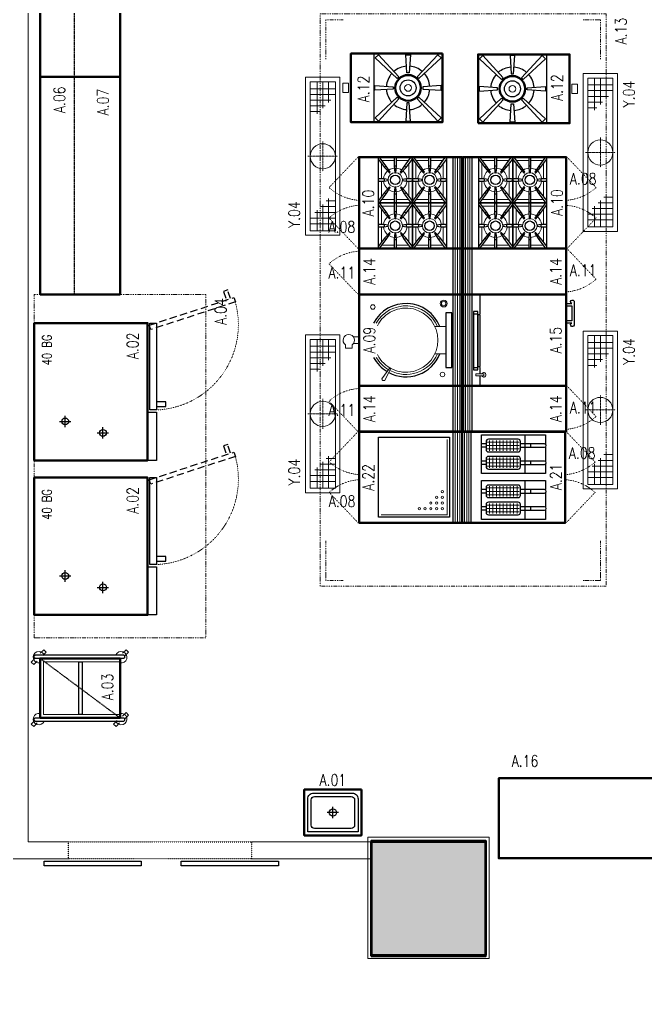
# Model space of a CAD drawing. Header units: millimetres. Extents: x 1443065 to 1517367, y 3763150 to 3779068.
# Drawn here: x 1446630 to 1447177, y 3769305 to 3770164 of the extents above; entities that cross this region are included whole.
import ezdxf
from ezdxf.enums import TextEntityAlignment as Align

# ---------------------------------------------------------------- set-up
doc = ezdxf.new("R2010")
doc.units = ezdxf.units.MM
for name, pattern in [('BORDER', [1.75, 0.5, -0.25, 0.5, -0.25, 0, -0.25]), ('DASHDOTX2', [2, 1, -0.5, 0, -0.5]), ('DASHED', [0.75, 0.5, -0.25]), ('DASHED2', [0.375, 0.25, -0.125]), ('DOT', [0.25, 0, -0.25]), ('HIDDEN', [9.525, 6.35, -3.175])]:
    doc.linetypes.add(name, pattern=pattern)
for name, color, linetype, lineweight in [('-DWG_ANA', 7, 'Continuous', 50), ('-DWG_ANA_1', 7, 'BORDER', 25), ('-DWG_DETAY1', 7, 'Continuous', 25), ('-DWG_DETAY2', 7, 'Continuous', 15), ('-DWG_DETAY4', 7, 'DOT', 18), ('Duvar160', 52, 'Continuous', 20), ('DVL-C', 7, 'DASHDOTX2', 20), ('KAPI', 32, 'Continuous', 25), ('NO', 7, 'Continuous', 30), ('PLAN', 253, 'Continuous', 15), ('SIVA', 3, 'Continuous', 9), ('TASIYICI', 170, 'Continuous', 50), ('yerizg-a', 7, 'Continuous', 15), ('yerizg-b', 7, 'Continuous', 9)]:
    doc.layers.add(name, color=color, linetype=linetype, lineweight=lineweight)
for name, color, linetype in [('BL-A', 1, 'Continuous'), ('BL-Y', 144, 'Continuous'), ('m-TAR_duvar', 8, 'Continuous'), ('yazi-blk', 7, 'Continuous'), ('YRNO', 7, 'Continuous')]:
    doc.layers.add(name, color=color, linetype=linetype)
doc.styles.add('ROMANS', font='romans.shx', dxfattribs={"width": 0.8})
doc.styles.add('TROMANS', font='romanstw.shx', dxfattribs={"width": 0.8})

# ---------------------------------------------------------------- blocks, each defined once
blk = doc.blocks.new('sürgü kapı')
at = {"layer": 'KAPI', "linetype": 'Continuous'}
for points in [[(3241.83, 6243.97), (3241.83, 6328.97), (3245.83, 6328.97), (3245.83, 6243.97), (3241.83, 6243.97)], [(3241.83, 6123.97), (3241.83, 6208.97), (3245.83, 6208.97), (3245.83, 6123.97), (3241.83, 6123.97)]]:
    blk.add_lwpolyline(points, dxfattribs=at)
at = {"layer": 'KAPI', "linetype": 'DOT'}
blk.add_lwpolyline([(3247.7, 6147.5), (3247.7, 6307.5), (3262.7, 6307.5), (3262.7, 6147.5), (3247.7, 6147.5)], dxfattribs=at)
blk = doc.blocks.new('1-OG6')
at = {"layer": '-DWG_DETAY1', "color": 0}
for points in [[(-30, 30), (-30, -30), (30, -30), (30, 30)], [(-8.11, 9.46), (-9.51, 8.04), (-29, 26), (-26.18, 28.84)], [(-1, 13), (1, 13), (2, 29), (-2, 29)], [(8.11, 9.46), (9.51, 8.04), (29, 26), (26.18, 28.84)], [(-13, 1), (-13, -1), (-29, -2), (-29, 2)], [(13, 1), (13, -1), (29, -2), (29, 2)], [(-8.11, -9.46), (-9.51, -8.04), (-29, -26), (-26.18, -28.84)], [(8.11, -9.46), (9.51, -8.04), (29, -26), (26.18, -28.84)], [(-1, -13), (1, -13), (2, -29), (-2, -29)]]:
    blk.add_lwpolyline(points, close=True, dxfattribs=at)
for points in [[(-1.44, 18.95, 0.162747), (-12.55, 14.27, 0.162747)], [(12.55, 14.27, 0.162747), (1.44, 18.95, 0.162747)], [(-14.36, 12.44, 0.160919), (-18.95, 1.44, 0.160919)], [(18.95, 1.44, 0.160919), (14.36, 12.44, 0.160919)], [(-18.95, -1.44, 0.160919), (-14.36, -12.44, 0.160919)], [(14.36, -12.44, 0.160919), (18.95, -1.44, 0.160919)], [(-12.55, -14.27, 0.162747), (-1.44, -18.95, 0.162747)], [(1.44, -18.95, 0.162747), (12.55, -14.27, 0.162747)]]:
    blk.add_lwpolyline(points, format="xyb", dxfattribs=at)
blk.add_circle((0, 0), 7, dxfattribs=at)
at = {"layer": '-DWG_DETAY2', "color": 0}
blk.add_circle((0, 0), 3, dxfattribs=at)
blk = doc.blocks.new('1YD200')
at = {"layer": '-DWG_ANA', "color": 0}
blk.add_lwpolyline([(0, 0), (60, 0), (60, -80), (0, -80)], close=True, dxfattribs=at)
blk.add_circle((30, -30), 11.18, dxfattribs=at)
at = {"layer": '-DWG_DETAY2', "color": 0}
blk.add_lwpolyline([(26, -82), (34, -82), (34, -87), (26, -87)], close=True, dxfattribs=at)
at = {"layer": 'PLAN', "color": 0, "linetype": 'Continuous'}
blk.add_blockref('1-OG6', (30, -30), dxfattribs=at)
at = {"layer": 'NO', "linetype": 'Continuous', "style": 'ROMANS', "width": 0.8}
blk.add_attdef('NO', text='', height=10, dxfattribs=at).set_placement((31, -69), align=Align.MIDDLE)
blk = doc.blocks.new('9-t4')
at = {"layer": '-DWG_ANA', "color": 0}
blk.add_lwpolyline([(0, 0), (40, 0), (40, -90), (0, -90)], close=True, dxfattribs=at)
at = {"layer": '-DWG_DETAY1', "color": 0}
blk.add_lwpolyline([(0, -8), (40, -8)], dxfattribs=at)
at = {"layer": '-DWG_DETAY2', "color": 0}
for points in [[(0, -2), (40, -2)], [(0, -4), (40, -4)], [(0, -6), (40, -6)]]:
    blk.add_lwpolyline(points, dxfattribs=at)
blk = doc.blocks.new('9tn100')
at = {"layer": 'PLAN', "color": 0, "linetype": 'Continuous'}
blk.add_blockref('9-t4', (0, 0), dxfattribs=at)
at = {"layer": 'NO', "linetype": 'Continuous', "style": 'ROMANS', "width": 0.8}
blk.add_attdef('NO', text='', height=10, dxfattribs=at).set_placement((20, -81), align=Align.MIDDLE)
blk = doc.blocks.new('9-T8')
at = {"layer": '-DWG_ANA', "color": 0}
blk.add_lwpolyline([(0, 0), (80, 0), (80, -90), (0, -90)], close=True, dxfattribs=at)
at = {"layer": '-DWG_DETAY1', "color": 0}
blk.add_lwpolyline([(0, -8), (80, -8)], dxfattribs=at)
at = {"layer": '-DWG_DETAY2', "color": 0}
for points in [[(0, -2), (80, -2)], [(0, -4), (80, -4)], [(0, -6), (80, -6)]]:
    blk.add_lwpolyline(points, dxfattribs=at)
blk = doc.blocks.new('9DG080')
at = {"layer": '-DWG_DETAY1', "color": 0}
for points in [[(0, -15), (8.73, -15)], [(10.73, -15), (16, -15)], [(16, -9), (16, -13)], [(63, -9), (63, -13)], [(63, -15), (80, -15)]]:
    blk.add_lwpolyline(points, dxfattribs=at)
for points in [[(14, -13), (65, -13), (65, -9), (14, -9)], [(17, -13), (17, -15), (62, -15), (62, -13)]]:
    blk.add_lwpolyline(points, close=True, dxfattribs=at)
at = {"layer": '-DWG_DETAY1', "color": 0, "linetype": 'Continuous'}
blk.add_lwpolyline([(72, -90), (72, -95, -1.618034), (74, -97), (54, -97, -2.414214), (55, -95), (55, -90)], format="xyb", dxfattribs=at)
blk.add_lwpolyline([(70, -90), (70, -95), (57, -95), (57, -90)], dxfattribs=at)
at = {"layer": '-DWG_DETAY2', "color": 0}
blk.add_lwpolyline([(8.73, -11), (8.73, -18), (10.73, -18), (10.73, -11), (8.73, -11)], dxfattribs=at)
blk.add_lwpolyline([(8.73, -11), (8.73, -18), (10.73, -18), (10.73, -11), (8.73, -11)], dxfattribs=at)
blk.add_arc((9.73, -18), 2, 120, 60, dxfattribs=at)
blk.add_arc((9.73, -18), 2, 120, 60, dxfattribs=at)
at = {"layer": 'PLAN', "color": 0, "linetype": 'Continuous'}
blk.add_blockref('9-T8', (0, 0), dxfattribs=at)
at = {"layer": 'NO', "linetype": 'Continuous', "style": 'ROMANS', "width": 0.8}
blk.add_attdef('NO', text='', height=10, dxfattribs=at).set_placement((40, -81), align=Align.MIDDLE)
blk = doc.blocks.new('DOF508')
at = {"layer": 'DVL-C', "color": 0}
blk.add_lwpolyline([(0, 0), (500, 0), (500, -250), (0, -250)], close=True, dxfattribs=at)
for points in [[(5, -20), (5, -5), (40, -5)], [(495, -20), (495, -5), (460, -5)], [(5, -230), (5, -245), (40, -245)], [(495, -230), (495, -245), (460, -245)]]:
    blk.add_lwpolyline(points, dxfattribs=at)
at = {"layer": 'NO', "linetype": 'Continuous', "style": 'ROMANS', "width": 0.8}
blk.add_attdef('NO', text='', height=10, dxfattribs=at).set_placement((485, -263), align=Align.MIDDLE)
blk = doc.blocks.new('T_190')
at = {"layer": '-DWG_ANA', "color": 0}
blk.add_lwpolyline([(0, 0), (190, 0), (190, -70), (0, -70)], close=True, dxfattribs=at)
blk = doc.blocks.new('TCN190')
at = {"layer": 'PLAN', "color": 0, "linetype": 'Continuous'}
blk.add_blockref('T_190', (0, 0), dxfattribs=at)
at = {"layer": 'NO', "linetype": 'Continuous', "style": 'ROMANS', "width": 0.8}
blk.add_attdef('NO', text='', height=10, dxfattribs=at).set_placement((168, -55), align=Align.MIDDLE)
blk = doc.blocks.new('RRN193')
at = {"layer": '-DWG_ANA_1', "color": 0}
blk.add_lwpolyline([(0, -30), (0, 0), (190, 0), (190, -30)], close=True, dxfattribs=at)
at = {"layer": 'NO', "linetype": 'Continuous', "style": 'ROMANS', "width": 0.8}
blk.add_attdef('NO', text='', height=10, dxfattribs=at).set_placement((170, -17), align=Align.MIDDLE)
blk = doc.blocks.new('TCN190-R')
at = {"layer": 'PLAN', "color": 0, "linetype": 'Continuous'}
blk.add_blockref('T_190', (0, 0), dxfattribs=at)
at = {"layer": 'NO', "linetype": 'Continuous', "style": 'ROMANS', "width": 0.8}
blk.add_attdef('NO', text='', height=10, dxfattribs=at).set_placement((168, -55), align=Align.MIDDLE)
blk = doc.blocks.new('DDS304')
at = {"layer": 'DVL-C', "color": 0}
blk.add_lwpolyline([(0, 0), (300, 0), (300, -150), (0, -150)], close=True, dxfattribs=at)
at = {"layer": 'NO', "linetype": 'Continuous', "style": 'ROMANS', "width": 0.8}
blk.add_attdef('NO', text='', height=10, dxfattribs=at).set_placement((285, -163), align=Align.MIDDLE)
blk = doc.blocks.new('ATG100')
at = {"layer": '-DWG_ANA', "color": 0, "linetype": 'Continuous'}
blk.add_lwpolyline([(0, 0), (52, 0), (52, -70), (0, -70)], close=True, dxfattribs=at)
at = {"layer": '-DWG_DETAY1', "color": 0, "linetype": 'DASHED'}
blk.add_line((0, -70), (52, 0), dxfattribs=at)
at = {"layer": '-DWG_DETAY1', "color": 0}
for points in [[(-3, -73), (-3, 4, -0.414214), (-2, 5), (-1, 5, -0.414214), (0, 4), (0, -73, -0.414214), (-1, -74), (-2, -74, -0.414214)], [(52, -73), (52, 4, -0.414214), (53, 5), (54, 5, -0.414214), (55, 4), (55, -73, -0.414214), (54, -74), (53, -74, -0.414214)]]:
    blk.add_lwpolyline(points, format="xyb", close=True, dxfattribs=at)
blk.add_lwpolyline([(3, -34), (49, -34), (49, -37), (3, -37)], close=True, dxfattribs=at)
at = {"layer": '-DWG_DETAY2', "color": 0, "linetype": 'HIDDEN'}
for points in [[(-4.39, 2.39), (-7.49, 5.49), (-5.36, 7.61), (-2.23, 4.47)], [(49.61, 2.39), (46.51, 5.49), (48.64, 7.61), (51.77, 4.47)], [(54.39, -2.39), (57.49, -5.49), (59.61, -3.36), (56.47, -0.23)], [(-4.39, -69.61), (-7.49, -66.51), (-5.36, -64.39), (-2.23, -67.53)], [(-0.61, -74.39), (2.49, -77.49), (4.61, -75.36), (1.47, -72.23)], [(54.39, -74.39), (57.49, -77.49), (59.61, -75.36), (56.47, -72.23)]]:
    blk.add_lwpolyline(points, dxfattribs=at)
at = {"layer": '-DWG_DETAY2', "color": 0}
blk.add_lwpolyline([(49, -70), (49, -3), (3, -3), (3, -70)], dxfattribs=at)
for centre, start, end in [((-1, 1), 348.46304, 246.42182), ((53, 1), 293.57818, 191.53696), ((-1, -71), 113.57818, 11.53696), ((53, -71), 168.46304, 66.42182)]:
    blk.add_arc(centre, 5, start, end, dxfattribs=at)
at = {"layer": 'NO', "linetype": 'Continuous', "style": 'ROMANS', "width": 0.8}
blk.add_attdef('NO', text='', height=10, dxfattribs=at).set_placement((27, -59), align=Align.MIDDLE)
blk = doc.blocks.new('9gd100')
at = {"layer": '-DWG_ANA', "color": 0}
blk.add_lwpolyline([(40, -90), (0, -90), (0, 0), (40, 0)], close=True, dxfattribs=at)
at = {"layer": '-DWG_DETAY4', "color": 0}
blk.add_lwpolyline([(40.56, -90.28), (13.32, -116.28, -0.167461), (2.22, -90.55, -0.167461)], format="xyb", dxfattribs=at)
at = {"layer": 'NO', "color": 0, "invisible_edges": 14}
blk.add_3dface([(14, -90, 1), (29, -90, 1), (29, -120, 1), (14, -120, 1)], dxfattribs=at)
at = {"layer": 'NO', "linetype": 'Continuous', "style": 'ROMANS', "width": 0.8}
blk.add_attdef('NO', text='', height=10, rotation=90, dxfattribs=at).set_placement((21, -105, 1), align=Align.MIDDLE)
blk = doc.blocks.new('Y-SIFON')
at = {"layer": 'yerizg-a', "color": 0, "linetype": 'Continuous'}
blk.add_circle((0, 0), 11, dxfattribs=at)
at = {"layer": 'yerizg-b', "color": 0, "linetype": 'DASHED2'}
for points in [[(0, 13), (0, -13)], [(-13, 0), (13, 0)]]:
    blk.add_lwpolyline(points, dxfattribs=at)
blk = doc.blocks.new('1BS-SYK313A')
at = {"layer": 'yerizg-a', "color": 0}
blk.add_lwpolyline([(0, 0), (138, 0), (138, -30), (0, -30)], close=True, dxfattribs=at)
at = {"layer": 'yerizg-b', "color": 0}
for p, q in [((10, -26), (10, -4)), ((15, -4), (15, -26)), ((20, -26), (20, -8)), ((108, -4), (108, -12)), ((113, -4), (113, -17)), ((118, -4), (118, -22)), ((123, -26), (123, -4)), ((128, -4), (128, -26)), ((4, -10), (22, -10)), ((4, -15), (27, -15)), ((25, -26), (25, -13)), ((134, -10), (106, -10)), ((134, -15), (111, -15)), ((4, -20), (32, -20)), ((30, -26), (30, -18)), ((134, -20), (116, -20))]:
    blk.add_line(p, q, dxfattribs=at)
blk.add_lwpolyline([(4, -4), (134, -4), (134, -26), (4, -26)], close=True, dxfattribs=at)
at = {"layer": 'PLAN', "color": 0, "linetype": 'Continuous'}
blk.add_blockref('Y-SIFON', (69, -15), dxfattribs=at)
at = {"layer": 'YRNO', "linetype": 'Continuous', "style": 'ROMANS', "width": 0.8}
blk.add_attdef('YRNO', text='', height=10, dxfattribs=at).set_placement((120, -40), align=Align.MIDDLE)
blk = doc.blocks.new('ktn190')
at = {"layer": '-DWG_ANA', "color": 0}
blk.add_lwpolyline([(0, 0), (190, 0), (190, -70), (0, -70)], close=True, dxfattribs=at)
at = {"layer": 'NO', "linetype": 'Continuous', "style": 'ROMANS', "width": 0.8}
blk.add_attdef('NO', text='', height=10, dxfattribs=at).set_placement((167, -85), align=Align.MIDDLE)
blk = doc.blocks.new('fbg040')
at = {"layer": '-DWG_ANA', "color": 0}
blk.add_lwpolyline([(120, 0), (120, -99), (0, -99), (0, 0)], close=True, dxfattribs=at)
at = {"layer": '-DWG_DETAY1', "color": 0}
for points in [[(34, -22), (34, -32)], [(29, -27), (39, -27)], [(19, -60), (29, -60)], [(24, -55), (24, -65)], [(42, -99), (42, -107), (0, -107), (0, -99)], [(47, -107), (47, -115), (51, -115), (51, -107)]]:
    blk.add_lwpolyline(points, dxfattribs=at)
blk.add_lwpolyline([(120, -107), (44, -107), (44, -101), (120, -101)], close=True, dxfattribs=at)
at = {"layer": '-DWG_DETAY1', "color": 0, "linetype": 'HIDDEN'}
blk.add_lwpolyline([(118, -100.52), (142.23, -174.55), (138.44, -175.82), (114.21, -101.79)], close=True, dxfattribs=at)
blk.add_lwpolyline([(141.28, -171.71), (148.86, -169.15), (147.58, -165.36), (140, -167.91)], dxfattribs=at)
at = {"layer": '-DWG_DETAY1', "color": 0}
for centre in [(34, -27), (24, -60)]:
    blk.add_circle(centre, 3, dxfattribs=at)
at = {"layer": '-DWG_DETAY4', "color": 0}
blk.add_arc((118.57, -103.83), 74.63, 182.43218, 285.36037, dxfattribs=at)
at = {"layer": 'NO', "linetype": 'Continuous', "style": 'ROMANS', "width": 0.8}
blk.add_attdef('NO', text='', height=10, dxfattribs=at).set_placement((100, -86), align=Align.MIDDLE)
at = {"layer": 'yazi-blk', "color": 0, "style": 'TROMANS', "width": 0.8}
blk.add_text('40 BG', height=8, dxfattribs=at).set_placement((83, -15))
blk = doc.blocks.new('9-OG')
at = {"layer": '-DWG_DETAY1', "color": 0}
blk.add_lwpolyline([(19.96, 15), (-20, 15), (-20, -15), (19.96, -15)], close=True, dxfattribs=at)
for points in [[(-19.16, 13.11), (-12.14, 7.84), (-6.68, 4.41, 0.245242), (-6.13, 5.15), (-10.94, 9.44), (-17.97, 14.7, 1)], [(-1, 13.95), (-1, 9.82), (-0.46, 6.44, 0.245242), (0.46, 6.44), (1, 9.82), (1, 13.95, 1)], [(17.94, 14.73), (10.92, 9.46), (6.1, 5.18, 0.245242), (6.65, 4.44), (12.11, 7.86), (19.13, 13.13, 1)], [(-18.95, -1), (-12.07, -1), (-6.44, -0.46, 0.245242), (-6.44, 0.46), (-12.07, 1), (-18.95, 1, 1)], [(18.95, 1), (12.07, 1), (6.44, 0.46, 0.245242), (6.44, -0.46), (12.07, -1), (18.95, -1, 1)], [(-17.94, -14.73), (-10.92, -9.46), (-6.1, -5.18, 0.245242), (-6.65, -4.44), (-12.11, -7.86), (-19.13, -13.13, 1)], [(1, -13.95), (1, -9.82), (0.46, -6.44, 0.245242), (-0.46, -6.44), (-1, -9.82), (-1, -13.95, 1)], [(19.16, -13.11), (12.14, -7.84), (6.68, -4.41, 0.245242), (6.13, -5.15), (10.94, -9.44), (17.97, -14.7, 1)]]:
    blk.add_lwpolyline(points, format="xyb", close=True, dxfattribs=at)
for points in [[(-10.94, 9.44), (-12.14, 7.84)], [(1, 9.82), (-1, 9.82)], [(1, 13.95), (1, 13.95)], [(12.11, 7.86), (10.92, 9.46)], [(-18.95, 1), (-18.95, 1)], [(-12.07, 1), (-12.07, -1)], [(12.07, -1), (12.07, 1)], [(-12.11, -7.86), (-10.92, -9.46)], [(10.94, -9.44), (12.14, -7.84)], [(18.95, -1), (18.95, -1)], [(-1, -9.82), (1, -9.82)], [(-1, -13.95), (-1, -13.95)]]:
    blk.add_lwpolyline(points, dxfattribs=at)
blk.add_circle((0, 0), 4.12, dxfattribs=at)
at = {"layer": '-DWG_DETAY2', "color": 0}
for points in [[(-17, 1), (-17, 11.49)], [(-14.36, 12), (-1, 12)], [(1, 12), (14.31, 12)], [(16.96, 11.5), (16.96, 1)], [(-17, -11.53), (-17, -1)], [(16.96, -1), (16.96, -11.46)], [(-1, -12), (-14.31, -12)], [(14.36, -12), (1, -12)]]:
    blk.add_lwpolyline(points, dxfattribs=at)
blk.add_circle((0, 0), 6.32, dxfattribs=at)
for start, end in [(95.53905, 139.57302), (40.6107, 84.46095), (146.84346, 175.39918), (4.60082, 33.33351), (184.60082, 213.33351), (220.6107, 264.46095), (275.53905, 319.57302), (326.84346, 355.39918)]:
    blk.add_arc((0, 0), 10.32, start, end, dxfattribs=at)
blk = doc.blocks.new('9kg200')
at = {"layer": '-DWG_DETAY1', "color": 0}
for p in [(20, -28.34), (60, -28.34), (20, -58.34), (60, -58.34)]:
    blk.add_blockref('9-OG', p, dxfattribs=at)
at = {"layer": 'PLAN', "color": 0, "linetype": 'Continuous'}
blk.add_blockref('9-T8', (0, 0), dxfattribs=at)
at = {"layer": 'NO', "linetype": 'Continuous', "style": 'ROMANS', "width": 0.8}
blk.add_attdef('NO', text='', height=10, dxfattribs=at).set_placement((40.2, -82), align=Align.MIDDLE)
blk = doc.blocks.new('9sg100')
at = {"layer": '-DWG_DETAY1', "color": 0}
blk.add_lwpolyline([(16, -14), (64, -14), (64, -9), (16, -9)], close=True, dxfattribs=at)
for start, end in [(112.02431, 242.04681), (332.0195, 67.97569), (297.95319, 328.99234)]:
    blk.add_arc((40, -49), 32, start, end, dxfattribs=at)
at = {"layer": '-DWG_DETAY2', "color": 0}
for points in [[(28, -14), (28, -23.7)], [(52, -23.7), (52, -14)], [(37, -90), (37, -95)], [(43, -95), (43, -90)], [(44, -96), (47, -96), (47, -102), (44, -102)]]:
    blk.add_lwpolyline(points, dxfattribs=at)
blk.add_lwpolyline([(75.35, -67.54), (64.56, -62.18), (64.05, -63.03), (73.79, -70.1, 0.405494)], format="xyb", close=True, dxfattribs=at)
for centre, radius in [((8, -16), 3), ((8, -16), 2), ((70, -17), 2), ((11, -78), 2)]:
    blk.add_circle(centre, radius, dxfattribs=at)
for centre, radius, start, end in [((40, -49), 30, 113.57818, 240), ((40, -49), 28, 90, 243.2345), ((40, -49), 28, 296.7655, 90), ((40, -49), 30, 331.91572, 66.42182), ((40, -49), 30, 300, 329.32283), ((40, -99), 5, 36.8699, 323.1301)]:
    blk.add_arc(centre, radius, start, end, dxfattribs=at)
at = {"layer": 'PLAN', "color": 0, "linetype": 'Continuous'}
blk.add_blockref('9-T8', (0, 0), dxfattribs=at)
at = {"layer": 'NO', "linetype": 'Continuous', "style": 'ROMANS', "width": 0.8}
blk.add_attdef('NO', text='', height=10, dxfattribs=at).set_placement((40, -81), align=Align.MIDDLE)
blk = doc.blocks.new('EEN102D')
at = {"layer": '-DWG_ANA', "color": 0}
blk.add_lwpolyline([(0, -40), (0, 0), (50, 0), (50, -40)], close=True, dxfattribs=at)
at = {"layer": '-DWG_DETAY1', "color": 0}
for points in [[(3, -32), (3, -3), (47, -3), (47, -32, -0.414214), (42, -37), (8, -37, -0.414214)], [(9, -6), (41, -6, -0.414214), (44, -9), (44, -31, -0.414214), (41, -34), (9, -34, -0.414214), (6, -31), (6, -9, -0.414214)]]:
    blk.add_lwpolyline(points, format="xyb", close=True, dxfattribs=at)
for points in [[(25, -15), (25, -25)], [(20, -20), (30, -20)]]:
    blk.add_lwpolyline(points, dxfattribs=at)
blk.add_circle((25, -20), 3.16, dxfattribs=at)
at = {"layer": 'NO', "linetype": 'Continuous', "style": 'ROMANS', "width": 0.8}
blk.add_attdef('NO', text='', height=10, dxfattribs=at).set_placement((25.04, -48.4), align=Align.MIDDLE)
blk = doc.blocks.new('9GD200')
at = {"layer": '-DWG_ANA', "color": 0}
blk.add_lwpolyline([(0, -90), (0, 0), (40, 0), (80, 0), (80, -90), (40, -90)], close=True, dxfattribs=at)
at = {"layer": '-DWG_DETAY4', "color": 0}
for points in [[(-0.56, -90.28), (26.68, -116.28, 0.167461), (37.78, -90.55, 0.167461)], [(80.56, -90.28), (53.32, -116.28, -0.167461), (42.22, -90.55, -0.167461)]]:
    blk.add_lwpolyline(points, format="xyb", dxfattribs=at)
at = {"layer": 'NO', "color": 0, "invisible_edges": 14}
blk.add_3dface([(54, -90, 1), (69, -90, 1), (69, -120, 1), (54, -120, 1)], dxfattribs=at)
at = {"layer": 'NO', "linetype": 'Continuous', "style": 'ROMANS', "width": 0.8}
blk.add_attdef('NO', text='', height=10, rotation=90, dxfattribs=at).set_placement((61, -105, 1), align=Align.MIDDLE)
blk = doc.blocks.new('9-F')
at = {"layer": '-DWG_DETAY1', "color": 0}
for points in [[(-9, -56), (-17, -56), (-17, 0), (17, 0), (17, -56), (9, -56)], [(-9, -4), (-9, 0)], [(-6, -4), (-6, 0)], [(6, -4), (6, 0)], [(9, -4), (9, 0)], [(-17, -38), (17, -38)], [(-9, -43), (-6, -43)], [(6, -43), (9, -43)], [(6, -56), (-6, -56)]]:
    blk.add_lwpolyline(points, dxfattribs=at)
for points in [[(-13, -6), (-13, -32, 0.414214), (-11, -34), (-4, -34, 0.414214), (-2, -32), (-2, -6, 0.414214), (-4, -4), (-11, -4, 0.414214)], [(2, -6), (2, -32, 0.414214), (4, -34), (11, -34, 0.414214), (13, -32), (13, -6, 0.414214), (11, -4), (4, -4, 0.414214)]]:
    blk.add_lwpolyline(points, format="xyb", close=True, dxfattribs=at)
for points in [[(-9, -34), (-9, -55, 1), (-6, -55), (-6, -34)], [(6, -34), (6, -55, 1), (9, -55), (9, -34)]]:
    blk.add_lwpolyline(points, format="xyb", dxfattribs=at)
at = {"layer": '-DWG_DETAY2', "color": 0}
for points in [[(-12, -7), (-3, -7)], [(-10.5, -5), (-10.5, -33)], [(-7.5, -5), (-7.5, -33)], [(-4.5, -5), (-4.5, -33)], [(3, -7), (12, -7)], [(4.5, -5), (4.5, -33)], [(7.5, -5), (7.5, -33)], [(10.5, -5), (10.5, -33)], [(-12, -10), (-3, -10)], [(-12, -13), (-3, -13)], [(-12, -16), (-3, -16)], [(3, -10), (12, -10)], [(3, -13), (12, -13)], [(3, -16), (12, -16)], [(-12, -19), (-3, -19)], [(-12, -22), (-3, -22)], [(-12, -25), (-3, -25)], [(3, -19), (12, -19)], [(3, -22), (12, -22)], [(3, -25), (12, -25)], [(-12, -28), (-3, -28)], [(-12, -31), (-3, -31)], [(3, -28), (12, -28)], [(3, -31), (12, -31)]]:
    blk.add_lwpolyline(points, dxfattribs=at)
blk = doc.blocks.new('9FE200')
at = {"layer": '-DWG_DETAY1', "color": 0}
for p in [(20.1, -17), (60.1, -17)]:
    blk.add_blockref('9-F', p, dxfattribs=at)
at = {"layer": 'PLAN', "color": 0, "linetype": 'Continuous'}
blk.add_blockref('9-T8', (0, 0), dxfattribs=at)
at = {"layer": 'NO', "linetype": 'Continuous', "style": 'ROMANS', "width": 0.8}
blk.add_attdef('NO', text='', height=10, dxfattribs=at).set_placement((40.2, -82), align=Align.MIDDLE)
blk = doc.blocks.new('9BE200')
at = {"layer": '-DWG_DETAY1', "color": 0}
blk.add_lwpolyline([(5, -11), (75, -11), (75, -73), (5, -73)], close=True, dxfattribs=at)
at = {"layer": '-DWG_DETAY1', "color": 0, "const_width": 1}
blk.add_lwpolyline([(7, -13), (73, -13), (73, -71)], dxfattribs=at)
at = {"layer": '-DWG_DETAY2', "color": 0}
for centre in [(52.61, -17.37), (57.61, -17.37), (62.61, -17.37), (67.61, -17.37), (57.61, -22.36), (62.61, -22.36), (67.61, -22.36), (62.61, -27.36), (67.61, -27.36), (67.61, -32.36), (67.61, -37.36)]:
    blk.add_circle(centre, 1, dxfattribs=at)
at = {"layer": 'PLAN', "color": 0, "linetype": 'Continuous'}
blk.add_blockref('9-T8', (0, 0), dxfattribs=at)
at = {"layer": 'NO', "linetype": 'Continuous', "style": 'ROMANS', "width": 0.8}
blk.add_attdef('NO', text='', height=10, dxfattribs=at).set_placement((40.2, -82), align=Align.MIDDLE)

msp = doc.modelspace()

# ---------------------------------------------------------------- hatches: boundary and pattern name
at = {"layer": 'm-TAR_duvar'}
h = msp.add_hatch(dxfattribs=at)
h.set_pattern_fill('ANSI33', color=256, scale=2)
h.set_pattern_definition([(45, (27620.463, -87954.953), (-8.98025612, 8.98025612), []), (45, (27629.443, -87954.953), (-8.98025612, 8.98025612), [6.35, -3.175])])
h.paths.add_polyline_path([(1454794.44, 3768891.25), (1454777.28, 3769060.22), (1454740.17, 3769224.96), (1454678.91, 3769382.58), (1454596.91, 3769530.2), (1454495.37, 3769665.05), (1454375.86, 3769783.46), (1454239.69, 3769884.92), (1454091.6, 3769966), (1453859.58, 3770075.21), (1453406.13, 3770314.52), (1453184.71, 3770444.62), (1451716.99, 3771328.64), (1451249.47, 3771588.02), (1451035.26, 3771685.46), (1450763.61, 3771809.03), (1450409.17, 3771939.61), (1448897.84, 3772143.01), (1447435.26, 3772002.72), (1445092.32, 3771120.18), (1445146.3, 3764847.08), (1454849.85, 3764847.08)])
h.paths.add_polyline_path([(1445185.96, 3764887.08), (1445132.56, 3771092.6), (1447444.38, 3771963.41), (1448897.07, 3772102.76), (1450399.48, 3771900.56), (1450748.39, 3771772.01), (1451018.7, 3771649.05), (1451231.46, 3771552.27), (1451696.97, 3771294), (1453164.25, 3770410.24), (1453386.65, 3770279.57), (1453841.71, 3770039.41), (1454073.47, 3769930.33), (1454218.03, 3769851.17), (1454349.7, 3769753.07), (1454465.16, 3769638.67), (1454563.29, 3769508.35), (1454642.62, 3769365.55), (1454701.81, 3769213.26), (1454737.73, 3769053.78), (1454754.47, 3768888.95), (1454809.3, 3764887.08)], flags=16)
h.paths.add_polyline_path([(1452002.28, 3765847.08), (1451882.28, 3765847.08), (1451882.28, 3765967.08), (1452002.28, 3765967.08)], flags=0)
h.paths.add_polyline_path([(1452782.41, 3765847.08), (1452782.41, 3765967.08), (1452902.41, 3765967.08), (1452902.41, 3765847.08)], flags=0)
h.paths.add_polyline_path([(1451282.28, 3765847.08), (1451162.28, 3765847.08), (1451162.28, 3765967.08), (1451282.28, 3765967.08)], flags=0)
h.paths.add_polyline_path([(1452002.41, 3766436.58), (1451902.41, 3766436.58), (1451902.41, 3766536.58), (1451902.48, 3766670.96), (1451282.41, 3766670.96), (1451282.41, 3766536.58), (1451282.41, 3766436.58), (1451182.41, 3766436.58), (1451182.41, 3766536.58), (1451227.41, 3766536.58), (1451227.41, 3766715.96), (1451912.48, 3766715.96), (1451912.48, 3766725.96), (1451957.48, 3766725.96), (1451957.48, 3766715.96), (1451957.48, 3766536.58), (1452002.41, 3766536.58)], flags=0)
h.paths.add_polyline_path([(1453715.4, 3765317.08), (1453715.4, 3765377.08), (1453775.4, 3765377.08), (1453775.4, 3765317.08)], flags=0)
h.paths.add_polyline_path([(1452782.41, 3766436.58), (1452782.41, 3766556.58), (1452902.41, 3766556.58), (1452902.41, 3766436.58)], flags=0)
h.paths.add_polyline_path([(1453675.3, 3765847.08), (1453675.3, 3765947.08), (1453775.3, 3765947.08), (1453775.3, 3765847.08)], flags=0)
h.paths.add_polyline_path([(1451957.48, 3766815.96), (1451912.48, 3766815.96), (1451912.48, 3767203.19), (1451227.41, 3767203.19), (1451227.41, 3767446.58), (1451287.41, 3767446.58), (1451287.41, 3767406.58), (1451267.41, 3767406.58), (1451267.41, 3767243.33), (1451917.48, 3767243.33), (1451917.48, 3767406.58), (1451897.48, 3767406.58), (1451897.48, 3767446.58), (1451957.48, 3767446.58), (1451957.48, 3767203.19)], flags=0)
h.paths.add_polyline_path([(1450402.41, 3765847.08), (1450282.41, 3765847.08), (1450282.41, 3765967.08), (1450402.41, 3765967.08)], flags=0)
h.paths.add_polyline_path([(1450272.24, 3765847.08), (1450172.24, 3765847.08), (1450172.24, 3765947.08), (1450272.24, 3765947.08)], flags=0)
h.paths.add_polyline_path([(1454209.8, 3765317.08), (1454209.8, 3765377.08), (1454269.8, 3765377.08), (1454269.8, 3765317.08)], flags=0)
h.paths.add_polyline_path([(1453675.3, 3766436.58), (1453675.3, 3766536.58), (1453775.3, 3766536.58), (1453775.3, 3766436.58)], flags=0)
h.paths.add_polyline_path([(1454209.8, 3765847.08), (1454209.8, 3765907.08), (1454269.8, 3765907.08), (1454269.8, 3765847.08)], flags=0)
h.paths.add_polyline_path([(1450402.41, 3766436.58), (1450282.41, 3766436.58), (1450282.41, 3766556.58), (1450402.41, 3766556.58)], flags=0)
h.paths.add_polyline_path([(1452782.41, 3767196.58), (1452782.41, 3767316.58), (1452902.41, 3767316.58), (1452902.41, 3767196.58)], flags=0)
h.paths.add_polyline_path([(1450272.41, 3766436.58), (1450172.41, 3766436.58), (1450172.41, 3766536.58), (1450272.41, 3766536.58)], flags=0)
h.paths.add_polyline_path([(1449584.07, 3765847.08), (1449484.07, 3765847.08), (1449484.07, 3765947.08), (1449584.07, 3765947.08)], flags=0)
h.paths.add_polyline_path([(1453675.3, 3767196.58), (1453675.3, 3767296.58), (1453775.3, 3767296.58), (1453775.3, 3767196.58)], flags=0)
h.paths.add_polyline_path([(1450402.41, 3767196.58), (1450282.41, 3767196.58), (1450282.41, 3767316.58), (1450402.41, 3767316.58)], flags=0)
h.paths.add_polyline_path([(1450272.41, 3767196.58), (1450172.41, 3767196.58), (1450172.41, 3767296.58), (1450272.41, 3767296.58)], flags=0)
h.paths.add_polyline_path([(1451957.48, 3767847.59), (1451897.48, 3767847.59), (1451897.48, 3767887.59), (1451917.48, 3767887.59), (1451917.48, 3768050.83), (1451267.41, 3768050.83), (1451267.41, 3767887.59), (1451287.41, 3767887.59), (1451287.41, 3767847.59), (1451227.41, 3767847.59), (1451227.41, 3768090.97), (1451912.48, 3768090.97), (1451912.48, 3768477.19), (1451957.48, 3768477.19), (1451957.48, 3768090.97)], flags=0)
h.paths.add_polyline_path([(1449584.07, 3766436.58), (1449484.07, 3766436.58), (1449484.07, 3766536.58), (1449584.07, 3766536.58)], flags=0)
h.paths.add_polyline_path([(1452782.41, 3767976.58), (1452782.41, 3768096.58), (1452902.41, 3768096.58), (1452902.41, 3767976.58)], flags=0)
h.paths.add_polyline_path([(1453675.3, 3767996.58), (1453675.3, 3768096.58), (1453775.3, 3768096.58), (1453775.3, 3767996.58)], flags=0)
h.paths.add_polyline_path([(1448737.73, 3765847.08), (1448577.73, 3765847.08), (1448577.73, 3765947.08), (1448692.73, 3765947.08), (1448692.73, 3766436.58), (1448577.73, 3766436.58), (1448577.73, 3766536.58), (1448737.73, 3766536.58), (1448737.73, 3766436.58), (1448737.73, 3765947.08)], flags=0)
h.paths.add_polyline_path([(1450402.41, 3767976.58), (1450282.41, 3767976.58), (1450282.41, 3768096.58), (1450402.41, 3768096.58)], flags=0)
h.paths.add_polyline_path([(1450272.41, 3767996.58), (1450172.41, 3767996.58), (1450172.41, 3768096.58), (1450272.41, 3768096.58)], flags=0)
h.paths.add_polyline_path([(1451957.48, 3768567.19), (1451912.48, 3768567.19), (1451912.48, 3768577.19), (1451227.41, 3768577.19), (1451227.41, 3768756.58), (1451172.41, 3768756.58), (1451172.41, 3768856.58), (1451282.41, 3768856.58), (1451282.41, 3768756.58), (1451282.41, 3768622.19), (1451902.48, 3768622.19), (1451902.48, 3768756.58), (1451902.41, 3768756.58), (1451902.41, 3768856.58), (1452002.41, 3768856.58), (1452002.41, 3768756.58), (1451957.48, 3768756.58), (1451957.48, 3768577.19)], flags=0)
h.paths.add_polyline_path([(1452002.41, 3768756.58), (1451902.41, 3768756.58), (1451902.41, 3768856.58), (1452002.41, 3768856.58)], flags=0)
h.paths.add_polyline_path([(1452782.41, 3768736.58), (1452782.41, 3768856.58), (1452902.41, 3768856.58), (1452902.41, 3768736.58)], flags=0)
h.paths.add_polyline_path([(1448737.74, 3767196.58), (1448577.74, 3767196.58), (1448577.74, 3767296.58), (1448737.74, 3767296.58)], flags=0)
h.paths.add_polyline_path([(1453675.3, 3768756.58), (1453675.3, 3768856.58), (1453775.3, 3768856.58), (1453775.3, 3768756.58)], flags=0)
h.paths.add_polyline_path([(1450402.41, 3768736.58), (1450282.41, 3768736.58), (1450282.41, 3768856.58), (1450402.41, 3768856.58)], flags=0)
h.paths.add_polyline_path([(1447937.73, 3765847.08), (1447837.73, 3765847.08), (1447837.73, 3765947.08), (1447937.73, 3765947.08)], flags=0)
h.paths.add_polyline_path([(1450272.41, 3768756.58), (1450172.41, 3768756.58), (1450172.41, 3768856.58), (1450272.41, 3768856.58)], flags=0)
h.paths.add_polyline_path([(1453744.51, 3768902.52), (1453693.08, 3768933.43), (1453723.98, 3768984.86), (1453775.41, 3768953.95)], flags=0)
h.paths.add_polyline_path([(1452002.41, 3769327.08), (1451882.41, 3769327.08), (1451882.41, 3769447.08), (1452002.41, 3769447.08)], flags=0)
h.paths.add_polyline_path([(1447937.73, 3766436.58), (1447837.73, 3766436.58), (1447837.73, 3766536.58), (1447937.73, 3766536.58)], flags=0)
h.paths.add_polyline_path([(1451282.41, 3769327.08), (1451162.41, 3769327.08), (1451162.41, 3769447.08), (1451282.41, 3769447.08)], flags=0)
h.paths.add_polyline_path([(1448737.73, 3767996.58), (1448577.73, 3767996.58), (1448577.73, 3768096.58), (1448737.73, 3768096.58)], flags=0)
h.paths.add_polyline_path([(1449584.07, 3768756.58), (1449484.07, 3768756.58), (1449484.07, 3768856.58), (1449584.07, 3768856.58)], flags=0)
h.paths.add_polyline_path([(1450402.41, 3769327.08), (1450282.41, 3769327.08), (1450282.41, 3769447.08), (1450402.41, 3769447.08)], flags=0)
h.paths.add_polyline_path([(1447937.73, 3767196.58), (1447837.73, 3767196.58), (1447837.73, 3767296.58), (1447937.73, 3767296.58)], flags=0)
h.paths.add_polyline_path([(1450272.41, 3769347.08), (1450172.41, 3769347.08), (1450172.41, 3769447.08), (1450272.41, 3769447.08)], flags=0)
h.paths.add_polyline_path([(1448737.73, 3768676.58), (1448637.73, 3768676.58), (1448637.73, 3768856.58), (1448737.73, 3768856.58)], flags=0)
h.paths.add_polyline_path([(1449584.07, 3769347.08), (1449484.07, 3769347.08), (1449484.07, 3769447.08), (1449584.07, 3769447.08)], flags=0)
h.paths.add_polyline_path([(1447037.73, 3765847.08), (1446937.73, 3765847.08), (1446937.73, 3765947.08), (1447037.73, 3765947.08)], flags=0)
h.paths.add_polyline_path([(1447937.73, 3767996.58), (1447837.73, 3767996.58), (1447837.73, 3768096.58), (1447937.73, 3768096.58)], flags=0)
h.paths.add_polyline_path([(1447037.73, 3766436.58), (1446937.73, 3766436.58), (1446937.73, 3766536.58), (1447037.73, 3766536.58)], flags=0)
h.paths.add_polyline_path([(1451282.41, 3770304.32), (1451182.41, 3770304.32), (1451182.41, 3770444.32), (1451212.41, 3770486.32), (1451322.41, 3770421.32)], flags=0)
h.paths.add_polyline_path([(1447037.73, 3767196.58), (1446937.73, 3767196.58), (1446937.73, 3767296.58), (1447037.73, 3767296.58)], flags=0)
h.paths.add_polyline_path([(1448737.73, 3769347.08), (1448637.73, 3769347.08), (1448637.73, 3769447.08), (1448737.73, 3769447.08)], flags=0)
h.paths.add_polyline_path([(1447937.73, 3768756.58), (1447837.73, 3768756.58), (1447837.73, 3768856.58), (1447937.73, 3768856.58)], flags=0)
h.paths.add_polyline_path([(1450382.41, 3770315.63), (1450282.41, 3770315.63), (1450282.41, 3770415.63), (1450382.41, 3770415.63)], flags=0)
h.paths.add_polyline_path([(1450272.41, 3770315.63), (1450172.41, 3770315.63), (1450172.41, 3770415.63), (1450272.41, 3770415.63)], flags=0)
h.paths.add_polyline_path([(1446297.73, 3765847.08), (1446137.73, 3765847.08), (1446137.73, 3765947.08), (1446137.73, 3766436.58), (1446137.73, 3766536.58), (1446137.74, 3767196.58), (1446137.74, 3767296.58), (1446137.73, 3767996.58), (1446137.73, 3768096.58), (1446297.73, 3768096.58), (1446297.73, 3767996.58), (1446167.73, 3767996.58), (1446167.74, 3767296.58), (1446297.74, 3767296.58), (1446297.74, 3767196.58), (1446167.74, 3767196.58), (1446167.74, 3766536.58), (1446297.73, 3766536.58), (1446297.73, 3766436.58), (1446182.73, 3766436.58), (1446182.73, 3765947.08), (1446297.73, 3765947.08)], flags=0)
h.paths.add_polyline_path([(1447037.73, 3767996.58), (1446937.73, 3767996.58), (1446937.73, 3768096.58), (1447037.73, 3768096.58)], flags=0)
h.paths.add_polyline_path([(1449584.07, 3770315.63), (1449484.07, 3770315.63), (1449484.07, 3770415.63), (1449584.07, 3770415.63)], flags=0)
h.paths.add_polyline_path([(1447937.73, 3769347.08), (1447837.73, 3769347.08), (1447837.73, 3769447.08), (1447937.73, 3769447.08)], flags=0)
h.paths.add_polyline_path([(1450382.41, 3770936.73), (1450282.41, 3770936.73), (1450282.41, 3771036.73), (1450382.41, 3771036.73)], flags=0)
h.paths.add_polyline_path([(1450272.41, 3770936.73), (1450172.41, 3770936.73), (1450172.41, 3771036.73), (1450272.41, 3771036.73)], flags=0)
h.paths.add_polyline_path([(1447037.73, 3768756.58), (1446937.73, 3768756.58), (1446937.73, 3768811.58), (1446237.73, 3768811.58), (1446237.73, 3768676.58), (1446137.73, 3768676.58), (1446137.73, 3768856.58), (1446237.73, 3768856.58), (1446937.73, 3768856.58), (1447037.73, 3768856.58)], flags=0)
h.paths.add_polyline_path([(1448737.73, 3770315.63), (1448637.73, 3770315.63), (1448637.73, 3770415.63), (1448737.73, 3770415.63)], flags=0)
h.paths.add_polyline_path([(1449584.07, 3770936.73), (1449484.07, 3770936.73), (1449484.07, 3771036.73), (1449584.07, 3771036.73)], flags=0)
h.paths.add_polyline_path([(1447037.73, 3769347.08), (1446937.73, 3769347.08), (1446937.73, 3769447.08), (1447037.73, 3769447.08)], flags=0)
h.paths.add_polyline_path([(1447937.73, 3770315.63), (1447837.73, 3770315.63), (1447837.73, 3770415.63), (1447937.73, 3770415.63)], flags=0)
h.paths.add_polyline_path([(1448737.73, 3770936.73), (1448637.73, 3770936.73), (1448637.73, 3771036.73), (1448737.73, 3771036.73)], flags=0)
h.paths.add_polyline_path([(1447937.73, 3770936.73), (1447837.73, 3770936.73), (1447837.73, 3770994.84), (1447050.81, 3770749.36), (1446602.71, 3770578.53), (1446587.72, 3770615.63), (1447037.72, 3770787.18), (1447837.73, 3771036.74), (1447837.73, 3771036.73), (1447937.73, 3771036.73)], flags=0)
h.paths.add_polyline_path([(1446237.73, 3769347.08), (1446137.73, 3769347.08), (1446137.73, 3769447.08), (1446237.73, 3769447.08)], flags=0)
h.paths.add_polyline_path([(1447037.73, 3770315.63), (1446937.73, 3770315.63), (1446937.73, 3770415.63), (1447037.73, 3770415.63)], flags=0)
h.paths.add_polyline_path([(1448660.01, 3771597.82), (1447860.1, 3771521.18), (1447552.68, 3771491.72), (1447491.35, 3771468.18), (1447044.88, 3771300), (1446969.92, 3771271.77), (1446669.55, 3771158.63), (1446594.78, 3771130.46), (1446580.68, 3771167.89), (1446655.55, 3771196.09), (1446955.91, 3771309.24), (1447030.68, 3771337.4), (1447477.02, 3771505.52), (1447543.43, 3771531.02), (1447856.29, 3771561), (1448656.29, 3771637.64), (1448735.81, 3771645.27), (1448739.63, 3771605.46)], flags=0)
h.paths.add_polyline_path([(1446237.73, 3770315.63), (1446137.73, 3770315.63), (1446137.73, 3770415.63), (1446237.73, 3770415.63)], flags=0)
h.paths.add_polyline_path([(1445658.49, 3770330.63), (1445618.49, 3770330.63), (1445618.49, 3770415.63), (1445658.49, 3770415.63)], flags=0)
h.paths.add_polyline_path([(1446219.64, 3770989.15), (1446144.77, 3770960.95), (1446130.67, 3770998.39), (1446205.54, 3771026.59)], flags=0)
h.paths.add_polyline_path([(1445657.98, 3770633.33), (1445617.98, 3770633.33), (1445617.98, 3770676.33), (1445622.15, 3770718.96), (1445637.3, 3770759.27), (1445660.29, 3770795.68), (1445690.16, 3770826.69), (1445725.69, 3770851.02), (1445765.4, 3770867.66), (1445807.98, 3770875.83), (1445820.98, 3770837.33), (1445785.48, 3770830.15), (1445752.15, 3770815.88), (1445722.26, 3770795.37), (1445696.95, 3770769.42), (1445677.21, 3770739.01), (1445663.79, 3770705.34), (1445658.98, 3770670.83)], flags=0)
h = msp.add_hatch(dxfattribs=at)
h.set_pattern_fill('ANSI33', color=256, scale=2)
h.set_pattern_definition([(45, (-13755.822, -59043.389), (-8.98025612, 8.98025612), []), (45, (-13746.842, -59043.389), (-8.98025612, 8.98025612), [6.35, -3.175])])
h.paths.add_polyline_path([(1446137.73, 3769347.08), (1446237.73, 3769347.08), (1446237.73, 3769447.08), (1446137.73, 3769447.08)])
h.paths.add_polyline_path([(1446937.73, 3769347.08), (1447037.73, 3769347.08), (1447037.73, 3769447.08), (1446937.73, 3769447.08)])
h.paths.add_polyline_path([(1447837.73, 3769347.08), (1447937.73, 3769347.08), (1447937.73, 3769447.08), (1447837.73, 3769447.08)])
h.paths.add_polyline_path([(1448637.73, 3769347.08), (1448737.73, 3769347.08), (1448737.73, 3769447.08), (1448637.73, 3769447.08)])
h.paths.add_polyline_path([(1449484.07, 3769347.08), (1449584.07, 3769347.08), (1449584.07, 3769447.08), (1449484.07, 3769447.08)])
h.paths.add_polyline_path([(1450282.41, 3769327.08), (1450402.41, 3769327.08), (1450402.41, 3769447.08), (1450282.41, 3769447.08)])
h.paths.add_polyline_path([(1450172.41, 3769347.08), (1450272.41, 3769347.08), (1450272.41, 3769447.08), (1450172.41, 3769447.08)])
h.paths.add_polyline_path([(1451162.41, 3769327.08), (1451282.41, 3769327.08), (1451282.41, 3769447.08), (1451162.41, 3769447.08)])
h.paths.add_polyline_path([(1451882.41, 3769327.08), (1452002.41, 3769327.08), (1452002.41, 3769447.08), (1451882.41, 3769447.08)])

# ---------------------------------------------------------------- linework, layer by layer
at = {"layer": 'Duvar160', "linetype": 'Continuous'}
for p, q in [((1446637.62, 3770314.7), (1446637.62, 3769446.15)), ((1446637.62, 3769446.15), (1446672.88, 3769446.15)), ((1446832.88, 3769446.15), (1447037.93, 3769446.15)), ((1446513.71, 3769431.15), (1446672.88, 3769431.15)), ((1446832.88, 3769431.15), (1446937.62, 3769431.15))]:
    msp.add_line(p, q, dxfattribs=at)
at = {"layer": 'SIVA'}
msp.add_lwpolyline([(1446934.73, 3769344.08), (1447040.73, 3769344.08), (1447040.73, 3769450.08), (1446934.73, 3769450.08)], close=True, dxfattribs=at)
at = {"layer": 'TASIYICI'}
for points in [[(1446937.62, 3769346.15), (1447037.62, 3769346.15), (1447037.62, 3769446.15), (1446937.62, 3769446.15)], [(1446937.62, 3769346.15), (1447037.62, 3769346.15), (1447037.62, 3769446.15), (1446937.62, 3769446.15)], [(1446937.73, 3769347.08), (1447037.73, 3769347.08), (1447037.73, 3769447.08), (1446937.73, 3769447.08)], [(1446937.73, 3769347.08), (1447037.73, 3769347.08), (1447037.73, 3769447.08), (1446937.73, 3769447.08)]]:
    msp.add_lwpolyline(points, close=True, dxfattribs=at)

# ---------------------------------------------------------------- block references
at = {"layer": 'BL-A', "linetype": 'Continuous'}
for name, p, rotation, values in [('RRN193', (1446647.93, 3770114.39), 90, {'NO': 'A.06'}), ('TCN190-R', (1446647.93, 3770114.39), 90, {'NO': 'A.05'}), ('DOF508', (1446892.93, 3769669.39), 90, {'NO': 'A.13'}), ('1YD200', (1447031.06, 3770073.97), 90, {'NO': 'A.12'}), ('TCN190', (1446647.93, 3769924.39), 90, {'NO': 'A.07'}), ('RRN193', (1446647.93, 3769924.39), 90, {'NO': 'A.06'}), ('9gd100', (1447016.93, 3769964.39), 270, {'NO': 'A.11'}), ('9tn100', (1447017.93, 3769924.39), 90, {'NO': 'A.14'}), ('DDS304', (1446642.93, 3769624.39), 90, {'NO': 'A.04'}), ('9DG080', (1447017.93, 3769844.39), 90, {'NO': 'A.15'}), ('9gd100', (1447016.93, 3769844.39), 270, {'NO': 'A.11'}), ('9tn100', (1447017.93, 3769804.39), 90, {'NO': 'A.14'}), ('ATG100', (1446647.93, 3769554.39), 90, {'NO': 'A.03'})]:
    msp.add_blockref(name, p, dxfattribs=dict(at, rotation=rotation)).add_auto_attribs(values)
ref = msp.add_blockref('1YD200', (1446999.81, 3770134.81), dxfattribs=dict(at, rotation=270))
ref.add_attrib('NO', 'A.12', dxfattribs={"layer": 'NO', "linetype": 'Continuous', "height": 10, "rotation": 90, "style": 'ROMANS', "width": 0.8}).set_placement((1446930.81, 3770103.81), align=Align.MIDDLE)
at = {"layer": 'BL-A'}
for name, p, rotation, values in [('9GD200', (1447016.93, 3770044.39), 270, {'NO': 'A.08'}), ('9kg200', (1447017.93, 3769964.39), 90, {'NO': 'A.10'}), ('fbg040', (1446642.93, 3769779.39), 90, {'NO': 'A.02'}), ('9GD200', (1447017.06, 3769804.72), 270, {'NO': 'A.08'}), ('9FE200', (1447017.06, 3769724.72), 90, {'NO': 'A.21'}), ('fbg040', (1446642.93, 3769644.39), 90, {'NO': 'A.02'})]:
    msp.add_blockref(name, p, dxfattribs=dict(at, rotation=rotation)).add_auto_attribs(values)
ref = msp.add_blockref('9kg200', (1447016.93, 3770044.39), dxfattribs=dict(at, rotation=270))
ref.add_attrib('NO', 'A.10', dxfattribs={"layer": 'NO', "linetype": 'Continuous', "height": 10, "rotation": 90, "style": 'ROMANS', "width": 0.8}).set_placement((1446934.93, 3770004.18), align=Align.MIDDLE)
ref = msp.add_blockref('9GD200', (1447017.93, 3769964.39), dxfattribs=dict(at, rotation=90))
ref.add_attrib('NO', 'A.08', dxfattribs={"layer": 'NO', "linetype": 'Continuous', "height": 10, "style": 'ROMANS', "width": 0.8}).set_placement((1447122.93, 3770025.39, 1), align=Align.MIDDLE)
at = {"layer": 'BL-A', "linetype": 'Continuous'}
ref = msp.add_blockref('9tn100', (1447016.93, 3769964.39), dxfattribs=dict(at, rotation=270))
ref.add_attrib('NO', 'A.14', dxfattribs={"layer": 'NO', "linetype": 'Continuous', "height": 10, "rotation": 90, "style": 'ROMANS', "width": 0.8}).set_placement((1446935.93, 3769944.39), align=Align.MIDDLE)
ref = msp.add_blockref('9gd100', (1447017.93, 3769924.39), dxfattribs=dict(at, rotation=90))
ref.add_attrib('NO', 'A.11', dxfattribs={"layer": 'NO', "linetype": 'Continuous', "height": 10, "style": 'ROMANS', "width": 0.8}).set_placement((1447122.93, 3769945.39, 1), align=Align.MIDDLE)
at = {"layer": 'BL-A'}
ref = msp.add_blockref('9sg100', (1447016.93, 3769924.39), dxfattribs=dict(at, rotation=270))
ref.add_attrib('NO', 'A.09', dxfattribs={"layer": 'NO', "linetype": 'Continuous', "height": 10, "rotation": 90, "style": 'ROMANS', "width": 0.8}).set_placement((1446935.93, 3769884.39), align=Align.MIDDLE)
at = {"layer": 'BL-A', "linetype": 'Continuous'}
ref = msp.add_blockref('9tn100', (1447016.93, 3769844.39), dxfattribs=dict(at, rotation=270))
ref.add_attrib('NO', 'A.14', dxfattribs={"layer": 'NO', "linetype": 'Continuous', "height": 10, "rotation": 90, "style": 'ROMANS', "width": 0.8}).set_placement((1446935.93, 3769824.39), align=Align.MIDDLE)
ref = msp.add_blockref('9gd100', (1447017.93, 3769804.39), dxfattribs=dict(at, rotation=90))
ref.add_attrib('NO', 'A.11', dxfattribs={"layer": 'NO', "linetype": 'Continuous', "height": 10, "style": 'ROMANS', "width": 0.8}).set_placement((1447122.93, 3769825.39, 1), align=Align.MIDDLE)
at = {"layer": 'BL-A'}
ref = msp.add_blockref('9BE200', (1447017.06, 3769804.72), dxfattribs=dict(at, rotation=270))
ref.add_attrib('NO', 'A.22', dxfattribs={"layer": 'NO', "linetype": 'Continuous', "height": 10, "rotation": 90, "style": 'ROMANS', "width": 0.8}).set_placement((1446935.06, 3769764.51), align=Align.MIDDLE)
ref = msp.add_blockref('9GD200', (1447017.06, 3769724.72), dxfattribs=dict(at, rotation=90))
ref.add_attrib('NO', 'A.08', dxfattribs={"layer": 'NO', "linetype": 'Continuous', "height": 10, "style": 'ROMANS', "width": 0.8}).set_placement((1447122.06, 3769785.72, 1), align=Align.MIDDLE)
ref = msp.add_blockref('ktn190', (1447239.06, 3769431.72), dxfattribs=dict(at, rotation=180))
ref.add_attrib('NO', 'A.16', dxfattribs={"layer": 'NO', "linetype": 'Continuous', "height": 10, "style": 'ROMANS', "width": 0.8}).set_placement((1447072.06, 3769516.72), align=Align.MIDDLE)
ref = msp.add_blockref('EEN102D', (1446929.06, 3769451.72), dxfattribs=dict(at, rotation=180))
ref.add_attrib('NO', 'A.01', dxfattribs={"layer": 'NO', "linetype": 'Continuous', "height": 10, "style": 'ROMANS', "width": 0.8}).set_placement((1446904.02, 3769500.11), align=Align.MIDDLE)
at = {"layer": 'BL-Y', "linetype": 'Continuous'}
ref = msp.add_blockref('1BS-SYK313A', (1446910.19, 3770114.05), dxfattribs=dict(at, rotation=270))
ref.add_attrib('YRNO', 'Y.04', dxfattribs={"layer": 'YRNO', "linetype": 'Continuous', "height": 10, "rotation": 90, "style": 'ROMANS', "width": 0.8}).set_placement((1446870.19, 3769994.05), align=Align.MIDDLE)
at = {"layer": 'BL-Y', "linetype": 'Continuous', "rotation": 90}
for p in [(1447122.93, 3769979.39), (1447122.93, 3769754.39)]:
    msp.add_blockref('1BS-SYK313A', p, dxfattribs=at).add_auto_attribs({'YRNO': 'Y.04'})
at = {"layer": 'BL-Y', "linetype": 'Continuous'}
ref = msp.add_blockref('1BS-SYK313A', (1446910.19, 3769889.05), dxfattribs=dict(at, rotation=270))
ref.add_attrib('YRNO', 'Y.04', dxfattribs={"layer": 'YRNO', "linetype": 'Continuous', "height": 10, "rotation": 90, "style": 'ROMANS', "width": 0.8}).set_placement((1446870.19, 3769769.05), align=Align.MIDDLE)
at = {"layer": 'KAPI', "linetype": 'Continuous', "rotation": 90}
msp.add_blockref('sürgü kapı', (1452980.38, 3766183.45), dxfattribs=at)

doc.saveas('drawing.dxf')
